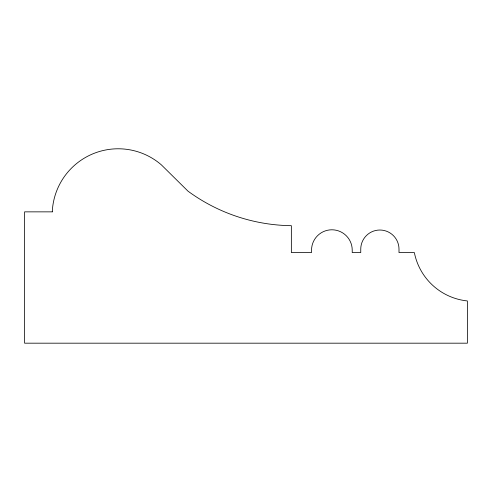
<?xml version="1.0" encoding="UTF-8"?>
<svg xmlns="http://www.w3.org/2000/svg" width="492" height="492" viewBox="0 0 492 492"><rect width="100%" height="100%" fill="white"/><g stroke="black" fill="none" stroke-linecap="round" stroke-linejoin="round"><path stroke-width="0.74" d="M52.275 211.855L24.6 211.855L24.6 343.182L467.4 343.182L467.4 300.944A60.325 60.325 0 0 1 414.356 252.562L399 252.562L399 249.143A19.127 19.127 0 0 0 379.879 230.022A19.127 19.127 0 0 0 360.753 249.143L360.753 252.562L352.223 252.562L352.223 250.133A20.344 20.344 0 0 0 331.885 229.789A20.344 20.344 0 0 0 311.541 250.133L311.541 252.562L291.356 252.562L291.356 225.68A178.325 178.325 0 0 1 187.95 191.124L161.364 164.863A65.983 65.983 0 0 0 52.275 211.855"/></g></svg>
